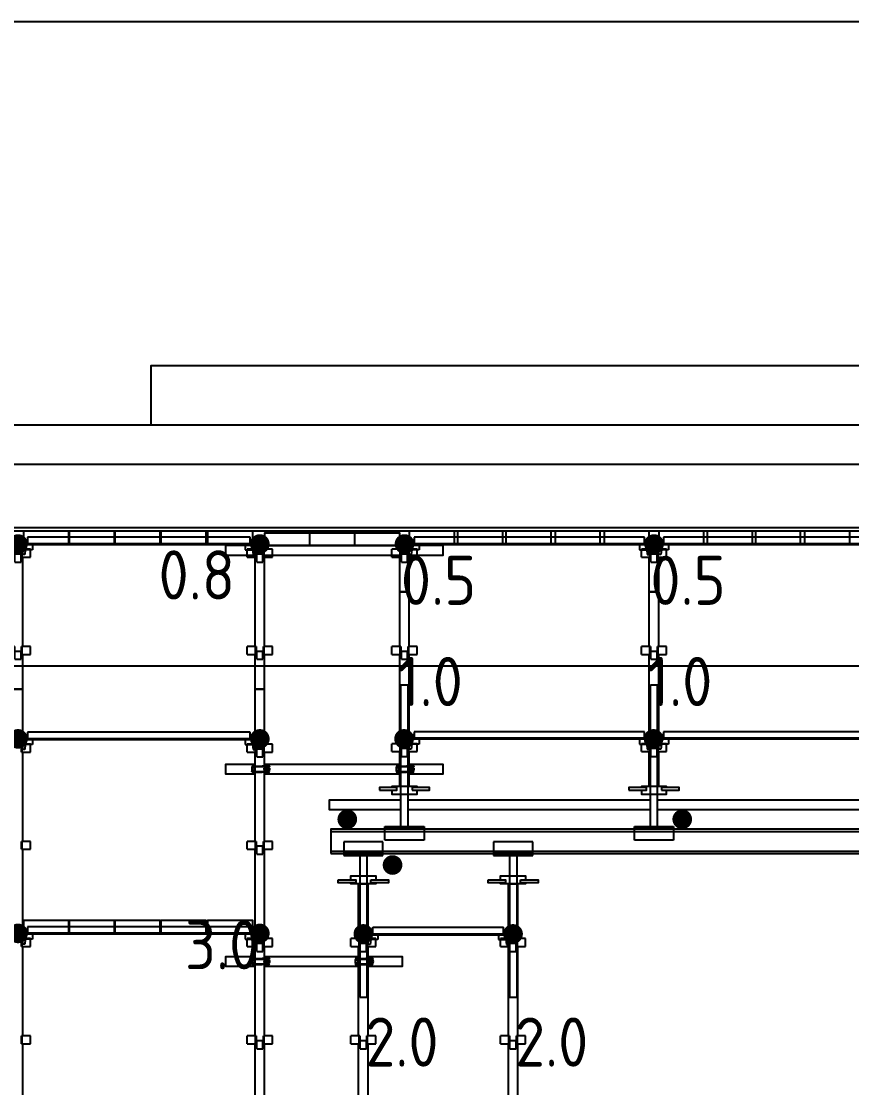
# Model space of a CAD drawing. Header units: millimetres. Extents: x 9116 to 195096, y -114281 to 55636.
# Drawn here: x 27045 to 31272, y -29600 to -24173 of the extents above; entities that cross this region are included whole.
import ezdxf
from ezdxf.enums import TextEntityAlignment as Align

# ---------------------------------------------------------------- set-up
doc = ezdxf.new("R2010")
doc.units = ezdxf.units.MM
doc.linetypes.add('KwikScaf_DASHED', pattern=[3.75, 2.5, -1.25])
doc.layers.get('0').update_dxf_attribs({"linetype": 'CONTINUOUS'})
for name, color, linetype in [('Grid Lines', 252, 'CONTINUOUS'), ('New Pipes', 7, 'CONTINUOUS'), ('Revision C', 252, 'CONTINUOUS'), ('Scaffold', 7, 'CONTINUOUS')]:
    doc.layers.add(name, color=color, linetype=linetype)
doc.styles.add('KwikScaf ISO', font='isocp.shx')

# ---------------------------------------------------------------- blocks, each defined once
blk = doc.blocks.new('2.0m Standard')
at = {"color": 180, "extrusion": (-1, 6.12323e-17, 0)}
for p, q in [((0, 1981), (48, 1981)), ((0, 1702), (0, 1981)), ((48, 1702), (48, 1981)), ((-40, 1662), (-40, 1702)), ((-35.5, 1702), (-40, 1702)), ((2.1, 1702), (-35.5, 1702)), ((2.1, 1662), (2.1, 1702)), ((5.8, 1702), (2.1, 1702)), ((5.8, 1702), (5.8, 1662)), ((42.2, 1662), (42.2, 1702)), ((45.9, 1702), (42.2, 1702)), ((45.9, 1662), (45.9, 1702)), ((83.5, 1702), (45.9, 1702)), ((88, 1702), (83.5, 1702)), ((88, 1662), (88, 1702)), ((-40, 1662), (-35.5, 1662)), ((-35.5, 1662), (2.1, 1662)), ((0, 1207), (0, 1662)), ((2.1, 1662), (5.8, 1662)), ((8.3, 1637), (8.3, 1677)), ((18.2, 1677), (8.3, 1677)), ((8.3, 1637), (18.2, 1637)), ((29.8, 1677), (18.2, 1677)), ((18.2, 1637), (29.8, 1637)), ((39.7, 1677), (29.8, 1677)), ((29.8, 1637), (39.7, 1637)), ((39.7, 1637), (39.7, 1677)), ((42.2, 1662), (45.9, 1662)), ((45.9, 1662), (83.5, 1662)), ((48, 1207), (48, 1662)), ((83.5, 1662), (88, 1662)), ((-35.5, 1207), (-40, 1207)), ((-40, 1167), (-40, 1207)), ((2.1, 1207), (-35.5, 1207)), ((2.1, 1167), (2.1, 1207)), ((5.8, 1207), (2.1, 1207)), ((5.8, 1207), (5.8, 1167)), ((42.2, 1167), (42.2, 1207)), ((45.9, 1207), (42.2, 1207)), ((83.5, 1207), (45.9, 1207)), ((45.9, 1167), (45.9, 1207)), ((88, 1207), (83.5, 1207)), ((88, 1167), (88, 1207)), ((-40, 1167), (-35.5, 1167)), ((-35.5, 1167), (2.1, 1167)), ((0, 712), (0, 1167)), ((2.1, 1167), (5.8, 1167)), ((8.3, 1142), (8.3, 1182)), ((18.2, 1182), (8.3, 1182)), ((8.3, 1142), (18.2, 1142)), ((29.8, 1182), (18.2, 1182)), ((18.2, 1142), (29.8, 1142)), ((39.7, 1182), (29.8, 1182)), ((29.8, 1142), (39.7, 1142)), ((39.7, 1142), (39.7, 1182)), ((42.2, 1167), (45.9, 1167)), ((45.9, 1167), (83.5, 1167)), ((48, 712), (48, 1167)), ((83.5, 1167), (88, 1167)), ((-35.5, 712), (-40, 712)), ((-40, 672), (-40, 712)), ((2.1, 712), (-35.5, 712)), ((2.1, 672), (2.1, 712)), ((5.8, 712), (2.1, 712)), ((5.8, 712), (5.8, 672)), ((42.2, 672), (42.2, 712)), ((45.9, 712), (42.2, 712)), ((83.5, 712), (45.9, 712)), ((45.9, 672), (45.9, 712)), ((88, 712), (83.5, 712)), ((88, 672), (88, 712)), ((-40, 672), (-35.5, 672)), ((-35.5, 672), (2.1, 672)), ((0, 217), (0, 672)), ((2.1, 672), (5.8, 672)), ((8.3, 647), (8.3, 687)), ((18.2, 687), (8.3, 687)), ((29.8, 687), (18.2, 687)), ((39.7, 687), (29.8, 687)), ((39.7, 647), (39.7, 687)), ((42.2, 672), (45.9, 672)), ((45.9, 672), (83.5, 672)), ((48, 217), (48, 672)), ((83.5, 672), (88, 672)), ((8.3, 647), (18.2, 647)), ((18.2, 647), (29.8, 647)), ((29.8, 647), (39.7, 647)), ((-35.5, 217), (-40, 217)), ((-40, 177), (-40, 217)), ((-40, 177), (-35.5, 177)), ((2.1, 217), (-35.5, 217)), ((-35.5, 177), (2.1, 177)), ((0, 0), (0, 177)), ((2.1, 177), (2.1, 217)), ((5.8, 217), (2.1, 217)), ((2.1, 177), (5.8, 177)), ((5.8, 217), (5.8, 177)), ((8.3, 152), (8.3, 192)), ((18.2, 192), (8.3, 192)), ((29.8, 192), (18.2, 192)), ((39.7, 192), (29.8, 192)), ((39.7, 152), (39.7, 192)), ((42.2, 177), (42.2, 217)), ((45.9, 217), (42.2, 217)), ((42.2, 177), (45.9, 177)), ((83.5, 217), (45.9, 217)), ((45.9, 177), (45.9, 217)), ((45.9, 177), (83.5, 177)), ((48, 0), (48, 177)), ((88, 217), (83.5, 217)), ((83.5, 177), (88, 177)), ((88, 177), (88, 217)), ((8.3, 152), (18.2, 152)), ((18.2, 152), (29.8, 152)), ((29.8, 152), (39.7, 152)), ((48, 0), (0, 0))]:
    blk.add_line(p, q, dxfattribs=at)
blk = doc.blocks.new('2D Transom 0.7 Metre')
at = {"color": 0, "extrusion": (0, 1, -1.83691e-16)}
for p, q in [((25, 63), (689, 63)), ((25, 30), (25, 63)), ((689, 30), (689, 63)), ((0, -25), (0, 50)), ((0, 50), (20, 50)), ((50, 0), (13.3, 0)), ((20, 50), (16.7, 25)), ((16.7, 25), (25, 25)), ((25, 30), (689, 30)), ((25, 25), (25, 30)), ((25, 25), (689, 25)), ((50, 25), (50, 0)), ((664, 25), (664, 0)), ((664, 0), (700.7, 0)), ((689, 25), (689, 30)), ((697.3, 25), (689, 25)), ((694, 50), (697.3, 25)), ((714, 50), (694, 50)), ((700.7, 0), (704, -25)), ((714, -25), (714, 50)), ((10, -25), (0, -25)), ((13.3, 0), (10, -25)), ((704, -25), (714, -25))]:
    blk.add_line(p, q, dxfattribs=at)
blk = doc.blocks.new('1.0m Standard')
at = {"color": 180, "extrusion": (-1, 6.12323e-17, 0)}
for p, q in [((0, 712), (0, 990)), ((0, 990), (48, 990)), ((48, 712), (48, 990)), ((-35.5, 712), (-40, 712)), ((-40, 672), (-40, 712)), ((2.1, 712), (-35.5, 712)), ((2.1, 672), (2.1, 712)), ((5.8, 712), (2.1, 712)), ((5.8, 712), (5.8, 672)), ((42.2, 672), (42.2, 712)), ((45.9, 712), (42.2, 712)), ((83.5, 712), (45.9, 712)), ((45.9, 672), (45.9, 712)), ((88, 712), (83.5, 712)), ((88, 672), (88, 712)), ((-40, 672), (-35.5, 672)), ((-35.5, 672), (2.1, 672)), ((0, 217), (0, 672)), ((2.1, 672), (5.8, 672)), ((8.3, 647), (8.3, 687)), ((18.2, 687), (8.3, 687)), ((29.8, 687), (18.2, 687)), ((39.7, 687), (29.8, 687)), ((39.7, 647), (39.7, 687)), ((42.2, 672), (45.9, 672)), ((45.9, 672), (83.5, 672)), ((48, 217), (48, 672)), ((83.5, 672), (88, 672)), ((8.3, 647), (18.2, 647)), ((18.2, 647), (29.8, 647)), ((29.8, 647), (39.7, 647)), ((-40, 177), (-40, 217)), ((-35.5, 217), (-40, 217)), ((-40, 177), (-35.5, 177)), ((2.1, 217), (-35.5, 217)), ((-35.5, 177), (2.1, 177)), ((0, 0), (0, 177)), ((2.1, 177), (2.1, 217)), ((5.8, 217), (2.1, 217)), ((2.1, 177), (5.8, 177)), ((5.8, 217), (5.8, 177)), ((8.3, 152), (8.3, 192)), ((18.2, 192), (8.3, 192)), ((29.8, 192), (18.2, 192)), ((39.7, 192), (29.8, 192)), ((39.7, 152), (39.7, 192)), ((42.2, 177), (42.2, 217)), ((45.9, 217), (42.2, 217)), ((42.2, 177), (45.9, 177)), ((45.9, 177), (45.9, 217)), ((83.5, 217), (45.9, 217)), ((45.9, 177), (83.5, 177)), ((48, 0), (48, 177)), ((88, 217), (83.5, 217)), ((83.5, 177), (88, 177)), ((88, 177), (88, 217)), ((8.3, 152), (18.2, 152)), ((18.2, 152), (29.8, 152)), ((29.8, 152), (39.7, 152)), ((48, 0), (0, 0))]:
    blk.add_line(p, q, dxfattribs=at)
blk = doc.blocks.new('0.5m Standard')
at = {"color": 180}
blk.add_line((0, 238.1), (48, 238.1), dxfattribs=at)
at = {"color": 180, "extrusion": (-1, 6.12323e-17, 0)}
for p, q in [((0, 217), (0, 238.1)), ((48, 217), (48, 238.1)), ((-40, 177), (-40, 217)), ((-35.5, 217), (-40, 217)), ((-40, 177), (-35.5, 177)), ((2.1, 217), (-35.5, 217)), ((-35.5, 177), (2.1, 177)), ((0, 0), (0, 177)), ((2.1, 177), (2.1, 217)), ((5.8, 217), (2.1, 217)), ((2.1, 177), (5.8, 177)), ((5.8, 217), (5.8, 177)), ((8.3, 152), (8.3, 192)), ((18.2, 192), (8.3, 192)), ((29.8, 192), (18.2, 192)), ((39.7, 192), (29.8, 192)), ((39.7, 152), (39.7, 192)), ((42.2, 177), (42.2, 217)), ((45.9, 217), (42.2, 217)), ((42.2, 177), (45.9, 177)), ((45.9, 177), (45.9, 217)), ((83.5, 217), (45.9, 217)), ((45.9, 177), (83.5, 177)), ((48, 0), (48, 177)), ((88, 217), (83.5, 217)), ((83.5, 177), (88, 177)), ((88, 177), (88, 217)), ((8.3, 152), (18.2, 152)), ((18.2, 152), (29.8, 152)), ((29.8, 152), (39.7, 152)), ((48, 0), (0, 0))]:
    blk.add_line(p, q, dxfattribs=at)
blk = doc.blocks.new('1.2m Transom')
at = {"color": 2, "extrusion": (0, 1, -1.83691e-16)}
for p, q in [((64253.2, 14658.9), (64273.2, 14658.9)), ((64253.2, 14583.9), (64253.2, 14658.9)), ((64273.2, 14658.9), (64269.9, 14633.9)), ((65450.2, 14671.9), (64278.2, 14671.9)), ((64278.2, 14671.9), (64278.2, 14638.9)), ((65450.2, 14638.9), (65450.2, 14671.9)), ((65455.2, 14658.9), (65458.5, 14633.9)), ((65475.2, 14658.9), (65455.2, 14658.9)), ((65475.2, 14583.9), (65475.2, 14658.9)), ((64266.5, 14608.9), (64263.2, 14583.9)), ((64303.2, 14608.9), (64266.5, 14608.9)), ((64269.9, 14633.9), (64278.2, 14633.9)), ((65450.2, 14638.9), (64278.2, 14638.9)), ((64278.2, 14638.9), (64278.2, 14633.9)), ((65450.2, 14633.9), (64278.2, 14633.9)), ((64303.2, 14633.9), (64303.2, 14608.9)), ((65425.2, 14633.9), (65425.2, 14608.9)), ((65425.2, 14608.9), (65461.9, 14608.9)), ((65450.2, 14633.9), (65450.2, 14638.9)), ((65458.5, 14633.9), (65450.2, 14633.9)), ((65461.9, 14608.9), (65465.2, 14583.9)), ((64263.2, 14583.9), (64253.2, 14583.9)), ((65465.2, 14583.9), (65475.2, 14583.9))]:
    blk.add_line(p, q, dxfattribs=at)
blk = doc.blocks.new('0.8m Standard')
at = {"color": 180, "extrusion": (-1, 6.12323e-17, 0)}
for p, q in [((-35.5, 712), (-40, 712)), ((-40, 672), (-40, 712)), ((2.1, 712), (-35.5, 712)), ((0, 712), (0, 721.1)), ((2.1, 672), (2.1, 712)), ((5.8, 712), (2.1, 712)), ((5.8, 712), (5.8, 672)), ((42.2, 672), (42.2, 712)), ((45.9, 712), (42.2, 712)), ((83.5, 712), (45.9, 712)), ((45.9, 672), (45.9, 712)), ((48, 712), (48, 721.1)), ((88, 712), (83.5, 712)), ((88, 672), (88, 712)), ((-40, 672), (-35.5, 672)), ((-35.5, 672), (2.1, 672)), ((0, 217), (0, 672)), ((2.1, 672), (5.8, 672)), ((8.3, 647), (8.3, 687)), ((18.2, 687), (8.3, 687)), ((29.8, 687), (18.2, 687)), ((39.7, 687), (29.8, 687)), ((39.7, 647), (39.7, 687)), ((42.2, 672), (45.9, 672)), ((45.9, 672), (83.5, 672)), ((48, 217), (48, 672)), ((83.5, 672), (88, 672)), ((8.3, 647), (18.2, 647)), ((18.2, 647), (29.8, 647)), ((29.8, 647), (39.7, 647)), ((-40, 177), (-40, 217)), ((-35.5, 217), (-40, 217)), ((-40, 177), (-35.5, 177)), ((2.1, 217), (-35.5, 217)), ((-35.5, 177), (2.1, 177)), ((0, 0), (0, 177)), ((2.1, 177), (2.1, 217)), ((5.8, 217), (2.1, 217)), ((2.1, 177), (5.8, 177)), ((5.8, 217), (5.8, 177)), ((8.3, 152), (8.3, 192)), ((18.2, 192), (8.3, 192)), ((29.8, 192), (18.2, 192)), ((39.7, 192), (29.8, 192)), ((39.7, 152), (39.7, 192)), ((42.2, 177), (42.2, 217)), ((45.9, 217), (42.2, 217)), ((42.2, 177), (45.9, 177)), ((45.9, 177), (45.9, 217)), ((83.5, 217), (45.9, 217)), ((45.9, 177), (83.5, 177)), ((48, 0), (48, 177)), ((88, 217), (83.5, 217)), ((83.5, 177), (88, 177)), ((88, 177), (88, 217)), ((8.3, 152), (18.2, 152)), ((18.2, 152), (29.8, 152)), ((29.8, 152), (39.7, 152)), ((48, 0), (0, 0))]:
    blk.add_line(p, q, dxfattribs=at)
at = {"color": 180}
blk.add_line((0, 721.1), (48, 721.1), dxfattribs=at)
blk = doc.blocks.new('Half 90')
for p, q in [((-43.3, 15), (10.1, 15)), ((-43.3, 15), (-40.1, 10)), ((-43.3, 9.2), (-43.3, -9.2)), ((-29, 3.2), (-43.3, 9.2)), ((-41.7, 12.5), (13.2, 12.5)), ((-28.3, 5), (-40.1, 10)), ((-34.9, 5.6), (-34.9, 7.8)), ((-29, 3.2), (-29, -3.2)), ((-28.3, -5), (-28.3, 5)), ((36.7, 20), (10.1, 15)), ((13.2, 12.5), (36.4, 17.2)), ((22.1, 14.3), (18.3, -0.8)), ((36.4, 17.2), (44.8, 10)), ((46.7, 10), (43, 10)), ((-43.3, -9.2), (-29, -3.2)), ((-43.3, -15), (-40.1, -10)), ((-43.3, -15), (10.1, -15)), ((-41.7, -12.5), (13.2, -12.5)), ((-28.3, -5), (-40.1, -10)), ((-34.9, -7.8), (-34.9, -5.6)), ((36.7, -20), (10.1, -15)), ((13.2, -12.5), (36.4, -17.2)), ((18.3, -0.8), (22.4, -14.4)), ((36.4, -17.2), (44.8, -10)), ((46.7, -10), (43, -10))]:
    blk.add_line(p, q)
blk.add_lwpolyline([(35.1, -12.5), (45.9, -6.2), (45.9, 6.2), (35.1, 12.5), (24.2, 6.2), (24.2, -6.2)], close=True)
for points in [[(36.7, 20), (45.2, 14.9), (46.7, 10)], [(36.7, -20), (45.2, -14.9), (46.7, -10)]]:
    blk.add_lwpolyline(points)
for radius in [12.5, 5]:
    blk.add_circle((35.1, 0), radius)
blk = doc.blocks.new('Knuckle')
at = {"color": 190}
for points in [[(-127.5, 20), (-38.25, 20), (-38.25, 5), (-127.5, 5)], [(38.25, 20), (127.5, 20), (127.5, 5), (38.25, 5)]]:
    blk.add_lwpolyline(points, close=True, dxfattribs=at)
for points in [[(-63.75, 20), (-63.75, 40), (63.75, 40), (63.75, 20)], [(63.75, 5), (63.75, 0), (-63.75, 0), (-63.75, 5)]]:
    blk.add_lwpolyline(points, dxfattribs=at)

msp = doc.modelspace()

# ---------------------------------------------------------------- linework, layer by layer
at = {"layer": 'Grid Lines', "color": 252, "linetype": 'KwikScaf_DASHED'}
for p, q in [((19632.3, -24172.7), (43222.7, -24172.7)), ((24416.2, -26226.7), (43222.7, -26226.7)), ((19632.3, -26426.7), (43222.7, -26426.7)), ((24416.2, -27452.4), (43222.7, -27452.4))]:
    msp.add_line(p, q, dxfattribs=at)
at = {"layer": 'New Pipes', "color": 4}
msp.add_lwpolyline([(27704, -26226.7), (38624.4, -26226.7), (38624.4, -25926.7), (27704, -25926.7)], close=True, dxfattribs=at)
at = {"layer": 'Revision C', "color": 3}
for points in [[(28977, -28136.4), (28612.7, -28136.4), (28612.7, -28184.4), (28977, -28184.4)], [(30247, -28136.4), (29014, -28136.4)], [(31517, -28136.4), (30284, -28136.4)], [(29014, -28184.4), (30247, -28184.4)], [(30284, -28184.4), (31517, -28184.4)]]:
    msp.add_lwpolyline(points, dxfattribs=at)
at = {"layer": 'Revision C', "color": 40, "const_width": 50}
msp.add_lwpolyline([(30384.2, -28234.1, 1), (30434.2, -28234.1, 1)], format="xyb", close=True, dxfattribs=at)
at = {"layer": 'Scaffold', "color": 2, "extrusion": (0, 1, -1.83691e-16)}
for p, q in [((27052.2, -26812), (27072.2, -26812)), ((27052.2, -26887), (27052.2, -26812)), ((27072.2, -26812), (27068.9, -26837)), ((28210.1, -26799), (27077.2, -26799)), ((27077.2, -26799), (27077.2, -26832)), ((28210.1, -26832), (28210.1, -26799)), ((28215.1, -26812), (28218.4, -26837)), ((28235.1, -26812), (28215.1, -26812)), ((28235.1, -26887), (28235.1, -26812)), ((27065.5, -26862), (27062.2, -26887)), ((27102.2, -26862), (27065.5, -26862)), ((27068.9, -26837), (27077.2, -26837)), ((28210.1, -26832), (27077.2, -26832)), ((27077.2, -26832), (27077.2, -26837)), ((28210.1, -26837), (27077.2, -26837)), ((27102.2, -26837), (27102.2, -26862)), ((28185.1, -26837), (28185.1, -26862)), ((28185.1, -26862), (28221.8, -26862)), ((28210.1, -26837), (28210.1, -26832)), ((28218.4, -26837), (28210.1, -26837)), ((28221.8, -26862), (28225.1, -26887)), ((27062.2, -26887), (27052.2, -26887)), ((28225.1, -26887), (28235.1, -26887)), ((27052.2, -27804), (27072.2, -27804)), ((27052.2, -27879), (27052.2, -27804)), ((27072.2, -27804), (27068.9, -27829)), ((27068.9, -27829), (27077.2, -27829)), ((28210.1, -27791), (27077.2, -27791)), ((27077.2, -27791), (27077.2, -27824)), ((28210.1, -27824), (27077.2, -27824)), ((27077.2, -27824), (27077.2, -27829)), ((28210.1, -27829), (27077.2, -27829)), ((27102.2, -27829), (27102.2, -27854)), ((28185.1, -27829), (28185.1, -27854)), ((28210.1, -27824), (28210.1, -27791)), ((28210.1, -27829), (28210.1, -27824)), ((28218.4, -27829), (28210.1, -27829)), ((28215.1, -27804), (28218.4, -27829)), ((28235.1, -27804), (28215.1, -27804)), ((28235.1, -27879), (28235.1, -27804)), ((27062.2, -27879), (27052.2, -27879)), ((27065.5, -27854), (27062.2, -27879)), ((27102.2, -27854), (27065.5, -27854)), ((28185.1, -27854), (28221.8, -27854)), ((28221.8, -27854), (28225.1, -27879)), ((28225.1, -27879), (28235.1, -27879)), ((27052.2, -28794), (27072.2, -28794)), ((27052.2, -28869), (27052.2, -28794)), ((27072.2, -28794), (27068.9, -28819)), ((27068.9, -28819), (27077.2, -28819)), ((28210.1, -28781), (27077.2, -28781)), ((27077.2, -28781), (27077.2, -28814)), ((28210.1, -28814), (27077.2, -28814)), ((27077.2, -28814), (27077.2, -28819)), ((28210.1, -28819), (27077.2, -28819)), ((27102.2, -28819), (27102.2, -28844)), ((28185.1, -28819), (28185.1, -28844)), ((28210.1, -28814), (28210.1, -28781)), ((28210.1, -28819), (28210.1, -28814)), ((28218.4, -28819), (28210.1, -28819)), ((28215.1, -28794), (28218.4, -28819)), ((28235.1, -28794), (28215.1, -28794)), ((28235.1, -28869), (28235.1, -28794)), ((27062.2, -28869), (27052.2, -28869)), ((27065.5, -28844), (27062.2, -28869)), ((27102.2, -28844), (27065.5, -28844)), ((28185.1, -28844), (28221.8, -28844)), ((28221.8, -28844), (28225.1, -28869)), ((28225.1, -28869), (28235.1, -28869))]:
    msp.add_line(p, q, dxfattribs=at)
at = {"layer": 'Scaffold', "color": 5, "extrusion": (-1, 6.12323e-17, 0)}
for p, q in [((27004.2, -27571.7), (27052.2, -27571.7)), ((27052.2, -27851.7), (27052.2, -27571.7)), ((28235.1, -27571.7), (28283.1, -27571.7)), ((28235.1, -27851.7), (28235.1, -27571.7)), ((28283.1, -27851.7), (28283.1, -27571.7)), ((27046.4, -27891.7), (27046.4, -27851.7)), ((27050.1, -27851.7), (27046.4, -27851.7)), ((27046.4, -27891.7), (27050.1, -27891.7)), ((27087.7, -27851.7), (27050.1, -27851.7)), ((27050.1, -27891.7), (27050.1, -27851.7)), ((27050.1, -27891.7), (27087.7, -27891.7)), ((27052.2, -28346.7), (27052.2, -27891.7)), ((27092.2, -27851.7), (27087.7, -27851.7)), ((27087.7, -27891.7), (27092.2, -27891.7)), ((27092.2, -27891.7), (27092.2, -27851.7)), ((28199.6, -27851.7), (28195.1, -27851.7)), ((28195.1, -27891.7), (28195.1, -27851.7)), ((28195.1, -27891.7), (28199.6, -27891.7)), ((28237.2, -27851.7), (28199.6, -27851.7)), ((28199.6, -27891.7), (28237.2, -27891.7)), ((28235.1, -28346.7), (28235.1, -27891.7)), ((28237.2, -27891.7), (28237.2, -27851.7)), ((28240.9, -27851.7), (28237.2, -27851.7)), ((28237.2, -27891.7), (28240.9, -27891.7)), ((28240.9, -27851.7), (28240.9, -27891.7)), ((28253.3, -27876.7), (28243.4, -27876.7)), ((28243.4, -27916.7), (28243.4, -27876.7)), ((28264.9, -27876.7), (28253.3, -27876.7)), ((28274.8, -27876.7), (28264.9, -27876.7)), ((28274.8, -27916.7), (28274.8, -27876.7)), ((28277.3, -27891.7), (28277.3, -27851.7)), ((28281, -27851.7), (28277.3, -27851.7)), ((28277.3, -27891.7), (28281, -27891.7)), ((28318.6, -27851.7), (28281, -27851.7)), ((28281, -27891.7), (28281, -27851.7)), ((28281, -27891.7), (28318.6, -27891.7)), ((28283.1, -28346.7), (28283.1, -27891.7)), ((28323.1, -27851.7), (28318.6, -27851.7)), ((28318.6, -27891.7), (28323.1, -27891.7)), ((28323.1, -27891.7), (28323.1, -27851.7)), ((28243.4, -27916.7), (28253.3, -27916.7)), ((28253.3, -27916.7), (28264.9, -27916.7)), ((28264.9, -27916.7), (28274.8, -27916.7)), ((27046.4, -28386.7), (27046.4, -28346.7)), ((27050.1, -28346.7), (27046.4, -28346.7)), ((27087.7, -28346.7), (27050.1, -28346.7)), ((27050.1, -28386.7), (27050.1, -28346.7)), ((27092.2, -28346.7), (27087.7, -28346.7)), ((27092.2, -28386.7), (27092.2, -28346.7)), ((28199.6, -28346.7), (28195.1, -28346.7)), ((28195.1, -28386.7), (28195.1, -28346.7)), ((28237.2, -28346.7), (28199.6, -28346.7)), ((28237.2, -28386.7), (28237.2, -28346.7)), ((28240.9, -28346.7), (28237.2, -28346.7)), ((28240.9, -28346.7), (28240.9, -28386.7)), ((28243.4, -28411.7), (28243.4, -28371.7)), ((28253.3, -28371.7), (28243.4, -28371.7)), ((28264.9, -28371.7), (28253.3, -28371.7)), ((28274.8, -28371.7), (28264.9, -28371.7)), ((28274.8, -28411.7), (28274.8, -28371.7)), ((28277.3, -28386.7), (28277.3, -28346.7)), ((28281, -28346.7), (28277.3, -28346.7)), ((28318.6, -28346.7), (28281, -28346.7)), ((28281, -28386.7), (28281, -28346.7)), ((28323.1, -28346.7), (28318.6, -28346.7)), ((28323.1, -28386.7), (28323.1, -28346.7)), ((27046.4, -28386.7), (27050.1, -28386.7)), ((27050.1, -28386.7), (27087.7, -28386.7)), ((27052.2, -28841.7), (27052.2, -28386.7)), ((27087.7, -28386.7), (27092.2, -28386.7)), ((28195.1, -28386.7), (28199.6, -28386.7)), ((28199.6, -28386.7), (28237.2, -28386.7)), ((28235.1, -28841.7), (28235.1, -28386.7)), ((28237.2, -28386.7), (28240.9, -28386.7)), ((28243.4, -28411.7), (28253.3, -28411.7)), ((28253.3, -28411.7), (28264.9, -28411.7)), ((28264.9, -28411.7), (28274.8, -28411.7)), ((28277.3, -28386.7), (28281, -28386.7)), ((28281, -28386.7), (28318.6, -28386.7)), ((28283.1, -28841.7), (28283.1, -28386.7)), ((28318.6, -28386.7), (28323.1, -28386.7)), ((27046.4, -28881.7), (27046.4, -28841.7)), ((27050.1, -28841.7), (27046.4, -28841.7)), ((27087.7, -28841.7), (27050.1, -28841.7)), ((27050.1, -28881.7), (27050.1, -28841.7)), ((27092.2, -28841.7), (27087.7, -28841.7)), ((27092.2, -28881.7), (27092.2, -28841.7)), ((28199.6, -28841.7), (28195.1, -28841.7)), ((28195.1, -28881.7), (28195.1, -28841.7)), ((28237.2, -28841.7), (28199.6, -28841.7)), ((28237.2, -28881.7), (28237.2, -28841.7)), ((28240.9, -28841.7), (28237.2, -28841.7)), ((28240.9, -28841.7), (28240.9, -28881.7)), ((28243.4, -28906.7), (28243.4, -28866.7)), ((28253.3, -28866.7), (28243.4, -28866.7)), ((28264.9, -28866.7), (28253.3, -28866.7)), ((28274.8, -28866.7), (28264.9, -28866.7)), ((28274.8, -28906.7), (28274.8, -28866.7)), ((28277.3, -28881.7), (28277.3, -28841.7)), ((28281, -28841.7), (28277.3, -28841.7)), ((28318.6, -28841.7), (28281, -28841.7)), ((28281, -28881.7), (28281, -28841.7)), ((28323.1, -28841.7), (28318.6, -28841.7)), ((28323.1, -28881.7), (28323.1, -28841.7)), ((27046.4, -28881.7), (27050.1, -28881.7)), ((27050.1, -28881.7), (27087.7, -28881.7)), ((27052.2, -29336.7), (27052.2, -28881.7)), ((27087.7, -28881.7), (27092.2, -28881.7)), ((28195.1, -28881.7), (28199.6, -28881.7)), ((28199.6, -28881.7), (28237.2, -28881.7)), ((28235.1, -29336.7), (28235.1, -28881.7)), ((28237.2, -28881.7), (28240.9, -28881.7)), ((28243.4, -28906.7), (28253.3, -28906.7)), ((28253.3, -28906.7), (28264.9, -28906.7)), ((28264.9, -28906.7), (28274.8, -28906.7)), ((28277.3, -28881.7), (28281, -28881.7)), ((28281, -28881.7), (28318.6, -28881.7)), ((28283.1, -29336.7), (28283.1, -28881.7)), ((28318.6, -28881.7), (28323.1, -28881.7)), ((27046.4, -29376.7), (27046.4, -29336.7)), ((27050.1, -29336.7), (27046.4, -29336.7)), ((27087.7, -29336.7), (27050.1, -29336.7)), ((27050.1, -29376.7), (27050.1, -29336.7)), ((27092.2, -29336.7), (27087.7, -29336.7)), ((27092.2, -29376.7), (27092.2, -29336.7)), ((28199.6, -29336.7), (28195.1, -29336.7)), ((28195.1, -29376.7), (28195.1, -29336.7)), ((28237.2, -29336.7), (28199.6, -29336.7)), ((28237.2, -29376.7), (28237.2, -29336.7)), ((28240.9, -29336.7), (28237.2, -29336.7)), ((28240.9, -29336.7), (28240.9, -29376.7)), ((28243.4, -29401.7), (28243.4, -29361.7)), ((28253.3, -29361.7), (28243.4, -29361.7)), ((28264.9, -29361.7), (28253.3, -29361.7)), ((28274.8, -29361.7), (28264.9, -29361.7)), ((28274.8, -29401.7), (28274.8, -29361.7)), ((28277.3, -29376.7), (28277.3, -29336.7)), ((28281, -29336.7), (28277.3, -29336.7)), ((28318.6, -29336.7), (28281, -29336.7)), ((28281, -29376.7), (28281, -29336.7)), ((28323.1, -29336.7), (28318.6, -29336.7)), ((28323.1, -29376.7), (28323.1, -29336.7)), ((27046.4, -29376.7), (27050.1, -29376.7)), ((27050.1, -29376.7), (27087.7, -29376.7)), ((27052.2, -29831.7), (27052.2, -29376.7)), ((27087.7, -29376.7), (27092.2, -29376.7)), ((28195.1, -29376.7), (28199.6, -29376.7)), ((28199.6, -29376.7), (28237.2, -29376.7)), ((28235.1, -29831.7), (28235.1, -29376.7)), ((28237.2, -29376.7), (28240.9, -29376.7)), ((28243.4, -29401.7), (28253.3, -29401.7)), ((28253.3, -29401.7), (28264.9, -29401.7)), ((28264.9, -29401.7), (28274.8, -29401.7)), ((28277.3, -29376.7), (28281, -29376.7)), ((28281, -29376.7), (28318.6, -29376.7)), ((28283.1, -29831.7), (28283.1, -29376.7)), ((28318.6, -29376.7), (28323.1, -29376.7))]:
    msp.add_line(p, q, dxfattribs=at)
at = {"layer": 'Scaffold', "color": 190}
for p, q in [((28977, -27550.6), (29014, -27550.6)), ((30247, -27550.6), (30284, -27550.6)), ((28895.5, -28340.6), (28895.5, -28270.6)), ((28895.5, -28270.6), (29095.5, -28270.6)), ((29095.5, -28270.6), (29095.5, -28340.6)), ((30165.5, -28340.6), (30165.5, -28270.6)), ((30165.5, -28270.6), (30365.5, -28270.6)), ((30365.5, -28270.6), (30365.5, -28340.6)), ((28886, -28348.8), (28686, -28348.8)), ((28686, -28348.8), (28686, -28418.8)), ((28886, -28418.8), (28886, -28348.8)), ((29095.5, -28340.6), (28895.5, -28340.6)), ((29648, -28348.8), (29448, -28348.8)), ((29448, -28348.8), (29448, -28418.8)), ((29648, -28418.8), (29648, -28348.8)), ((30365.5, -28340.6), (30165.5, -28340.6)), ((28686, -28418.8), (28886, -28418.8)), ((29448, -28418.8), (29648, -28418.8)), ((28767.5, -29138.8), (28804.5, -29138.8)), ((29529.5, -29138.8), (29566.5, -29138.8))]:
    msp.add_line(p, q, dxfattribs=at)
at = {"layer": 'Scaffold', "color": 190, "ltscale": 0.7, "extrusion": (-2.44923e-16, 1, 2.30446e-16)}
for p, q in [((28977, -28270.6), (28977, -27550.6)), ((29014, -28270.6), (29014, -27550.6)), ((30247, -28270.6), (30247, -27550.6)), ((30284, -28270.6), (30284, -27550.6))]:
    msp.add_line(p, q, dxfattribs=at)
at = {"layer": 'Scaffold', "color": 6}
for p, q in [((28620.3, -28295.6), (37620.3, -28295.6)), ((28620.3, -28396.9), (37620.3, -28396.9))]:
    msp.add_line(p, q, dxfattribs=at)
at = {"layer": 'Scaffold', "color": 190, "linetype": 'KwikScaf_DASHED', "ltscale": 0.7}
for p, q in [((29095.5, -28280.6), (28895.5, -28280.6)), ((30365.5, -28280.6), (30165.5, -28280.6)), ((28886, -28408.8), (28686, -28408.8)), ((29648, -28408.8), (29448, -28408.8))]:
    msp.add_line(p, q, dxfattribs=at)
at = {"layer": 'Scaffold', "color": 190, "ltscale": 0.7, "extrusion": (-3.67388e-16, -1, 2.30446e-16)}
for p, q in [((28767.5, -28418.8), (28767.5, -29138.8)), ((28804.5, -28418.8), (28804.5, -29138.8)), ((29529.5, -28418.8), (29529.5, -29138.8)), ((29566.5, -28418.8), (29566.5, -29138.8))]:
    msp.add_line(p, q, dxfattribs=at)
at = {"layer": 'Scaffold', "color": 37}
msp.add_lwpolyline([(24048.6, -26766), (38470.6, -26766), (38470.6, -26751), (24048.6, -26751)], close=True, dxfattribs=at)
at = {"layer": 'Scaffold', "color": 40, "const_width": 50}
for points in [[(27003.2, -26833, 1), (27053.2, -26833, 1)], [(28234.1, -26833, 1), (28284.1, -26833, 1)], [(28970.5, -26833, 1), (29020.5, -26833, 1)], [(30240.5, -26833, 1), (30290.5, -26833, 1)], [(27003.2, -27825, 1), (27053.2, -27825, 1)], [(28234.1, -27825, 1), (28284.1, -27825, 1)], [(28968.3, -27825, 1), (29018.3, -27825, 1)], [(30238.3, -27825, 1), (30288.3, -27825, 1)], [(28679.3, -28234.1, 1), (28729.3, -28234.1, 1)], [(28909.6, -28466.9, 1), (28959.6, -28466.9, 1)], [(27003.2, -28815, 1), (27053.2, -28815, 1)], [(28234.1, -28815, 1), (28284.1, -28815, 1)], [(28761, -28817.7, 1), (28811, -28817.7, 1)], [(29523, -28817.7, 1), (29573, -28817.7, 1)]]:
    msp.add_lwpolyline(points, format="xyb", close=True, dxfattribs=at)
at = {"layer": 'Scaffold', "color": 20}
for points in [[(27057, -26832), (27287, -26832), (27287, -26768), (27057, -26768)], [(27288.9, -26832), (27518.9, -26832), (27518.9, -26768), (27288.9, -26768)], [(27521.8, -26832), (27751.8, -26832), (27751.8, -26768), (27521.8, -26768)], [(27755.9, -26832), (27985.9, -26832), (27985.9, -26768), (27755.9, -26768)], [(27993.1, -26832), (28223.1, -26832), (28223.1, -26768), (27993.1, -26768)], [(28283.1, -26841.3), (28513.1, -26841.3), (28513.1, -26777.3), (28283.1, -26777.3)], [(28512.3, -26841.3), (28742.3, -26841.3), (28742.3, -26777.3), (28512.3, -26777.3)], [(28741.5, -26841.3), (28971.5, -26841.3), (28971.5, -26777.3), (28741.5, -26777.3)], [(29019.5, -26832), (29249.5, -26832), (29249.5, -26768), (29019.5, -26768)], [(29266, -26832), (29496, -26832), (29496, -26768), (29266, -26768)], [(29511.3, -26832), (29741.3, -26832), (29741.3, -26768), (29511.3, -26768)], [(29761.7, -26832), (29991.7, -26832), (29991.7, -26768), (29761.7, -26768)], [(30011.5, -26832), (30241.5, -26832), (30241.5, -26768), (30011.5, -26768)], [(30289.5, -26832), (30519.5, -26832), (30519.5, -26768), (30289.5, -26768)], [(30536, -26832), (30766, -26832), (30766, -26768), (30536, -26768)], [(30781.3, -26832), (31011.3, -26832), (31011.3, -26768), (30781.3, -26768)], [(31031.7, -26832), (31261.7, -26832), (31261.7, -26768), (31031.7, -26768)], [(27057, -28814), (27287, -28814), (27287, -28750), (27057, -28750)], [(27288.9, -28814), (27518.9, -28814), (27518.9, -28750), (27288.9, -28750)], [(27521.8, -28814), (27751.8, -28814), (27751.8, -28750), (27521.8, -28750)], [(27755.9, -28814), (27985.9, -28814), (27985.9, -28750), (27755.9, -28750)], [(27993.1, -28814), (28223.1, -28814), (28223.1, -28750), (27993.1, -28750)]]:
    msp.add_lwpolyline(points, close=True, dxfattribs=at)
at = {"layer": 'Scaffold', "color": 30}
for points in [[(28235.1, -26841.3), (28084.7, -26841.3), (28084.7, -26889.3), (28235.1, -26889.3)], [(28971.5, -26841.3), (28283.1, -26841.3)], [(29018.2, -26889.3), (29192.9, -26889.3), (29192.9, -26841.3), (29018.2, -26841.3)], [(28283.1, -26889.3), (28971.5, -26889.3)], [(28235.1, -27954.7), (28084.7, -27954.7), (28084.7, -28002.7), (28235.1, -28002.7)], [(28971.5, -27954.7), (28283.1, -27954.7)], [(28283.1, -28002.7), (28971.5, -28002.7)], [(29018.2, -28002.7), (29192.9, -28002.7), (29192.9, -27954.7), (29018.2, -27954.7)], [(28235.1, -28933.9), (28084.7, -28933.9), (28084.7, -28981.9), (28235.1, -28981.9)], [(28762, -28933.9), (28283.1, -28933.9)], [(28283.1, -28981.9), (28762, -28981.9)], [(28810, -28981.9), (28984.7, -28981.9), (28984.7, -28933.9), (28810, -28933.9)]]:
    msp.add_lwpolyline(points, dxfattribs=at)
at = {"layer": 'Scaffold', "color": 6}
msp.add_lwpolyline([(28620.3, -28408.8), (37620.3, -28408.8), (37620.3, -28283.8), (28620.3, -28283.8)], close=True, dxfattribs=at)

# ---------------------------------------------------------------- block references
at = {"layer": 'Scaffold'}
for name, p in [('1.2m Transom', (-35233.7, -41470.9)), ('1.2m Transom', (-33963.7, -41470.9)), ('0.8m Standard', (27004.2, -27571.7)), ('0.8m Standard', (28235.1, -27571.7)), ('0.5m Standard', (28971.5, -27076.7)), ('0.5m Standard', (30241.5, -27076.7)), ('1.0m Standard', (28971.5, -28066.7)), ('1.0m Standard', (30241.5, -28066.7)), ('1.2m Transom', (-35233.7, -42460.9)), ('1.2m Transom', (-33963.7, -42460.9)), ('Half 90', (28261, -27978.7)), ('Half 90', (28996.1, -27978.7)), ('Knuckle', (28786, -28562.7)), ('Knuckle', (29548, -28562.7)), ('2.0m Standard', (28762, -30543.7)), ('2.0m Standard', (29524, -30543.7)), ('Half 90', (28261, -28957.9)), ('Half 90', (28787.9, -28957.9))]:
    msp.add_blockref(name, p, dxfattribs=at)
at = {"layer": 'Scaffold', "extrusion": (0, 0, -1), "zscale": -1, "rotation": 180}
for p in [(-28995.5, -28066.7), (-30265.5, -28066.7)]:
    msp.add_blockref('Knuckle', p, dxfattribs=at)
at = {"layer": 'Scaffold', "color": 50}
msp.add_blockref('2D Transom 0.7 Metre', (28810, -28846.7), dxfattribs=at)

# ---------------------------------------------------------------- texts
at = {"layer": 'Scaffold', "color": 7, "style": 'KwikScaf ISO'}
for s, p in [('  0.8  ', (28418.9, -26990.4)), ('  0.5  ', (29646.2, -27017.8)), ('  0.5  ', (30916.2, -27017.8)), ('  1.0  ', (29578.4, -27532.9)), ('  1.0  ', (30848.4, -27532.9)), ('  2.0  ', (29454.8, -29368)), ('  2.0  ', (30216.8, -29368))]:
    msp.add_text(s, height=250, dxfattribs=at).set_placement(p, align=Align.MIDDLE_RIGHT)
msp.add_text('  3.0  ', height=250, dxfattribs=at).set_placement((27592.2, -28872.7), align=Align.MIDDLE_LEFT)

doc.saveas('drawing.dxf')
